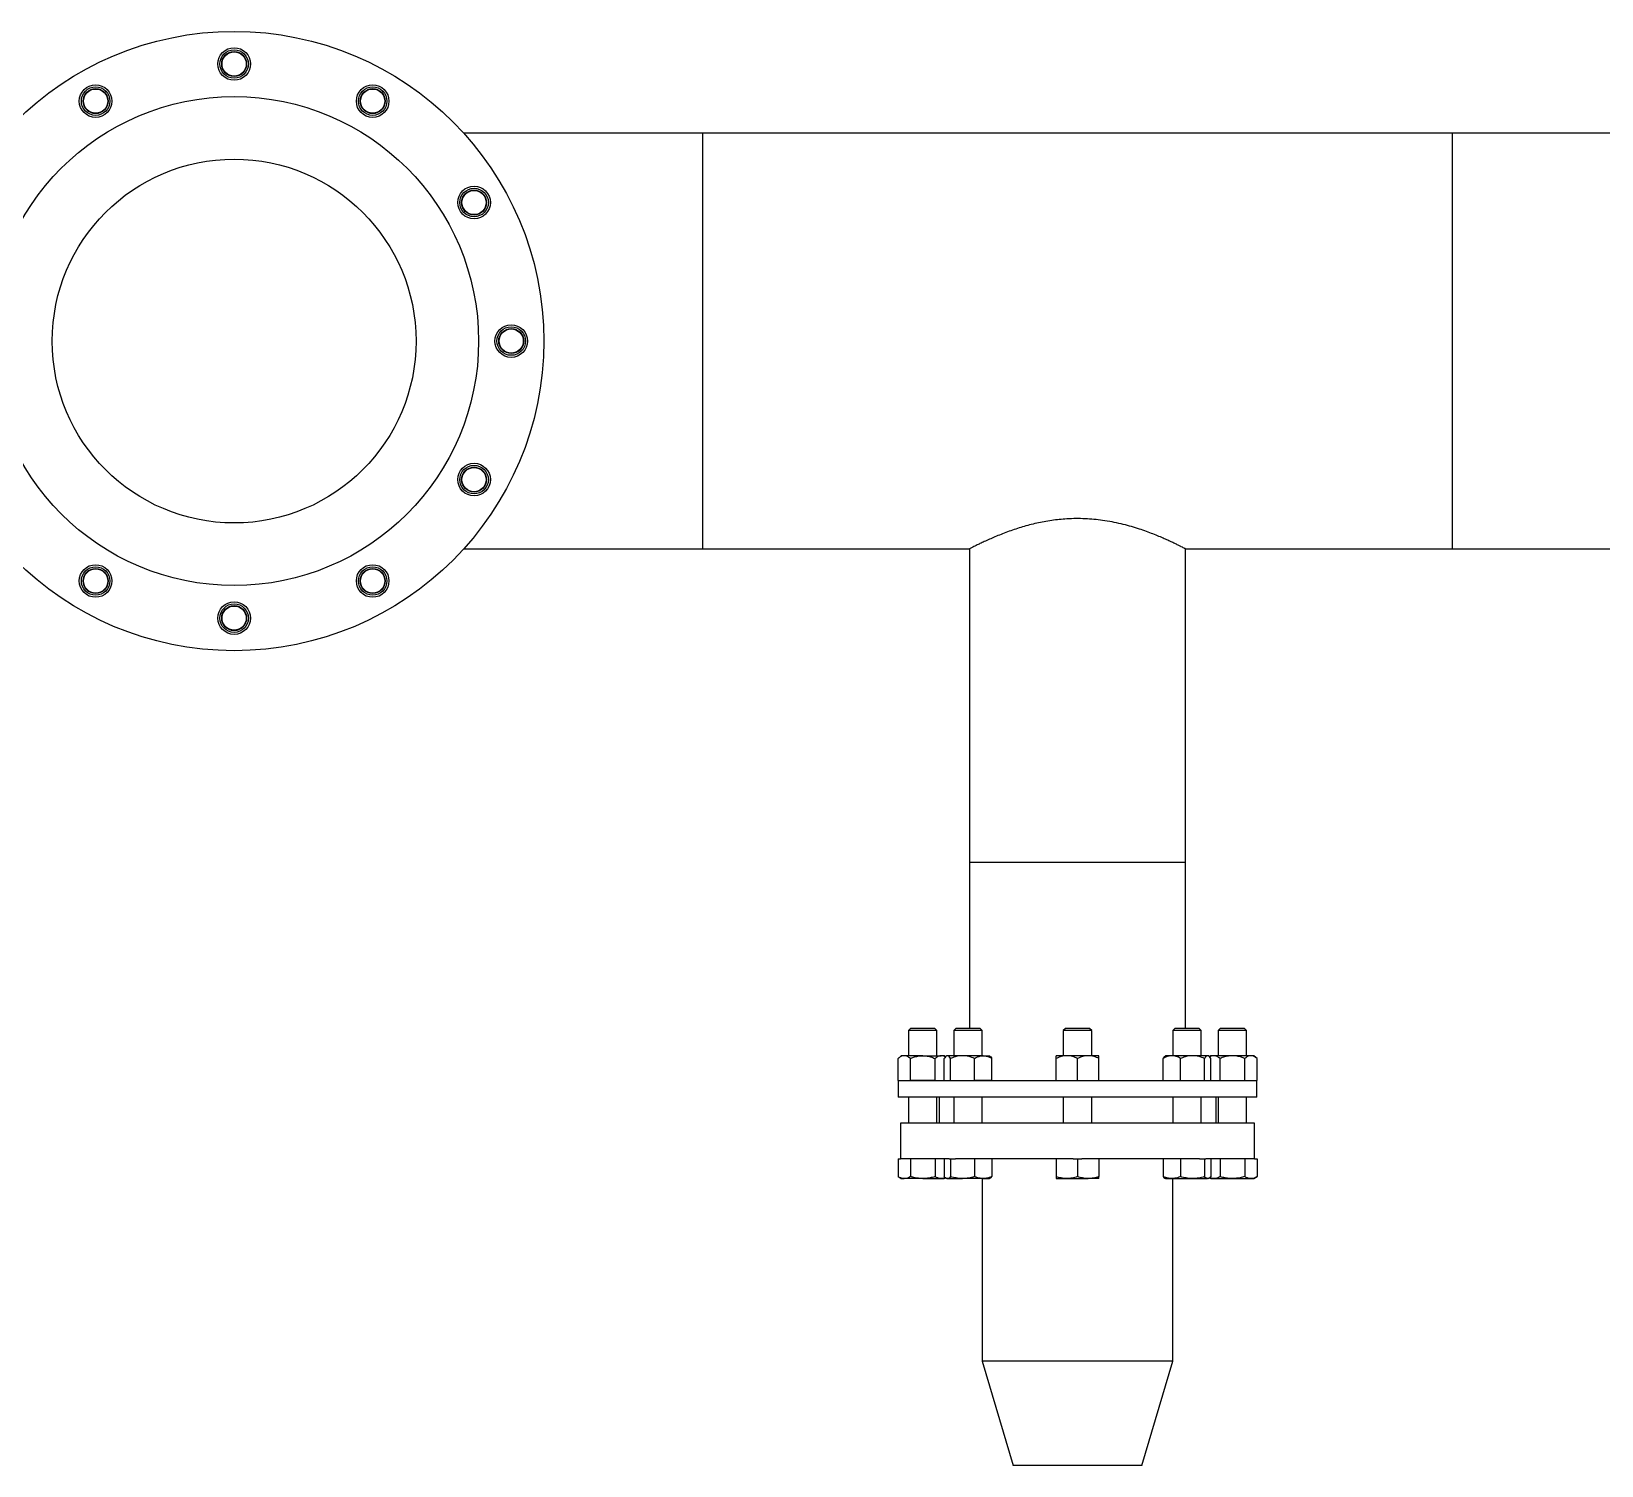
# Model space of a CAD drawing. Header units: inches. Extents: x 0.9 to 37.1, y -8.4 to 11.7.
# Drawn here: x 10.648 to 11.15, y 11.141 to 11.6 of the extents above; entities that cross this region are included whole.
import ezdxf

# ---------------------------------------------------------------- set-up
doc = ezdxf.new("R2010")
doc.units = ezdxf.units.IN
doc.header["$MEASUREMENT"] = 0

msp = doc.modelspace()

# ---------------------------------------------------------------- linework, layer by layer
at = {"color": 7, "linetype": 'Continuous', "lineweight": 25}
for p, q in [((10.86226, 11.56697), (10.78589, 11.56697)), ((11.10185, 11.56697), (10.86226, 11.56697)), ((10.86226, 11.43416), (10.86226, 11.56697)), ((10.86226, 11.50057), (10.86226, 11.56697)), ((11.19742, 11.56697), (11.10185, 11.56697)), ((11.10185, 11.43416), (11.10185, 11.56697)), ((10.86226, 11.43416), (10.86226, 11.50057)), ((10.78589, 11.43416), (10.86226, 11.43416)), ((10.86226, 11.43416), (10.94758, 11.43416)), ((10.94755, 11.43417), (10.94755, 11.3339)), ((11.01653, 11.43416), (11.10185, 11.43416)), ((11.01656, 11.3339), (11.01656, 11.43417)), ((11.10185, 11.43416), (11.19742, 11.43416)), ((10.94755, 11.3339), (10.94755, 11.28088)), ((11.01656, 11.3339), (10.94755, 11.3339)), ((11.01656, 11.28088), (11.01656, 11.3339)), ((10.92871, 11.28088), (10.92802, 11.28019)), ((10.93257, 11.28088), (10.92871, 11.28088)), ((10.93644, 11.28088), (10.93257, 11.28088)), ((10.93713, 11.28019), (10.93644, 11.28088)), ((10.9432, 11.28088), (10.94251, 11.28019)), ((10.9498, 11.28088), (10.9432, 11.28088)), ((10.95094, 11.28088), (10.9498, 11.28088)), ((10.95162, 11.28019), (10.95094, 11.28088)), ((10.97819, 11.28088), (10.9775, 11.28019)), ((10.98592, 11.28088), (10.97819, 11.28088)), ((10.98661, 11.28019), (10.98592, 11.28088)), ((11.01317, 11.28088), (11.01248, 11.28019)), ((11.02091, 11.28088), (11.01317, 11.28088)), ((11.0216, 11.28019), (11.02091, 11.28088)), ((11.02766, 11.28088), (11.02698, 11.28019)), ((11.0354, 11.28088), (11.02766, 11.28088)), ((11.03609, 11.28019), (11.0354, 11.28088)), ((10.92802, 11.28019), (10.92802, 11.27219)), ((10.93257, 11.28019), (10.92802, 11.28019)), ((10.93713, 11.28019), (10.93257, 11.28019)), ((10.93713, 11.27219), (10.93713, 11.28019)), ((10.94251, 11.28019), (10.94251, 11.27219)), ((10.95029, 11.28019), (10.94251, 11.28019)), ((10.95162, 11.28019), (10.95029, 11.28019)), ((10.95162, 11.27219), (10.95162, 11.28019)), ((10.9775, 11.28019), (10.9775, 11.27219)), ((10.98661, 11.28019), (10.9775, 11.28019)), ((10.98661, 11.27219), (10.98661, 11.28019)), ((11.01248, 11.28019), (11.01248, 11.27219)), ((11.0216, 11.28019), (11.01248, 11.28019)), ((11.0216, 11.27219), (11.0216, 11.28019)), ((11.02698, 11.28019), (11.02698, 11.27219)), ((11.03609, 11.28019), (11.02698, 11.28019)), ((11.03609, 11.27219), (11.03609, 11.28019)), ((10.92574, 11.27219), (10.92468, 11.27128)), ((10.92468, 11.26427), (10.92468, 11.27128)), ((10.92666, 11.27219), (10.92574, 11.27219)), ((10.93257, 11.27219), (10.92666, 11.27219)), ((10.92863, 11.26427), (10.92863, 11.27128)), ((10.93257, 11.27219), (10.93849, 11.27219)), ((10.93652, 11.26427), (10.93652, 11.27128)), ((10.93941, 11.27219), (10.93849, 11.27219)), ((10.93985, 11.27181), (10.93941, 11.27219)), ((10.93945, 11.26427), (10.93945, 11.27128)), ((10.94023, 11.27219), (10.93999, 11.27198)), ((10.94047, 11.27219), (10.94023, 11.27219)), ((10.9453, 11.27219), (10.94047, 11.27219)), ((10.94149, 11.26427), (10.94149, 11.27128)), ((10.9519, 11.27219), (10.9453, 11.27219)), ((10.94911, 11.26427), (10.94911, 11.27128)), ((10.9519, 11.27219), (10.9539, 11.27219)), ((10.95415, 11.27198), (10.9539, 11.27219)), ((10.95469, 11.26427), (10.95469, 11.27128)), ((10.97864, 11.27219), (10.97522, 11.27219)), ((10.97522, 11.26427), (10.97522, 11.27128)), ((10.98547, 11.27219), (10.97864, 11.27219)), ((10.98205, 11.26427), (10.98205, 11.27128)), ((10.98889, 11.27219), (10.98547, 11.27219)), ((10.98889, 11.26427), (10.98889, 11.27128)), ((11.00942, 11.26427), (11.00942, 11.27128)), ((11.01021, 11.27219), (11.00995, 11.27197)), ((11.01221, 11.27219), (11.01021, 11.27219)), ((11.01881, 11.27219), (11.01221, 11.27219)), ((11.015, 11.26427), (11.015, 11.27128)), ((11.02364, 11.27219), (11.01881, 11.27219)), ((11.02262, 11.26427), (11.02262, 11.27128)), ((11.02387, 11.27219), (11.02364, 11.27219)), ((11.02413, 11.27197), (11.02387, 11.27219)), ((11.0247, 11.27219), (11.02426, 11.27181)), ((11.02466, 11.26427), (11.02466, 11.27128)), ((11.02562, 11.27219), (11.0247, 11.27219)), ((11.03153, 11.27219), (11.02562, 11.27219)), ((11.02759, 11.26427), (11.02759, 11.27128)), ((11.03745, 11.27219), (11.03153, 11.27219)), ((11.03548, 11.26427), (11.03548, 11.27128)), ((11.03837, 11.27219), (11.03745, 11.27219)), ((11.03942, 11.27128), (11.03837, 11.27219)), ((11.03942, 11.26427), (11.03942, 11.27128)), ((10.92468, 11.26427), (10.92666, 11.26427)), ((10.92476, 11.26411), (10.92476, 11.2589)), ((11.03935, 11.26411), (10.92476, 11.26411)), ((10.92574, 11.26427), (10.92574, 11.26411)), ((10.92666, 11.26427), (10.92863, 11.26427)), ((10.93257, 11.26427), (10.92863, 11.26427)), ((10.93652, 11.26427), (10.93257, 11.26427)), ((10.93652, 11.26427), (10.93849, 11.26427)), ((10.93849, 11.26427), (10.93945, 11.26427)), ((10.93941, 11.26411), (10.93941, 11.26427)), ((10.93945, 11.26427), (10.94047, 11.26427)), ((10.94023, 11.26427), (10.94023, 11.26411)), ((10.94047, 11.26427), (10.94149, 11.26427)), ((10.94149, 11.26427), (10.9453, 11.26427)), ((10.9453, 11.26427), (10.94911, 11.26427)), ((10.9519, 11.26427), (10.94911, 11.26427)), ((10.95469, 11.26427), (10.9519, 11.26427)), ((10.9539, 11.26411), (10.9539, 11.26427)), ((10.97522, 11.26427), (10.97522, 11.26411)), ((10.97522, 11.26427), (10.97864, 11.26427)), ((10.97864, 11.26427), (10.98205, 11.26427)), ((10.98205, 11.26427), (10.98547, 11.26427)), ((10.98547, 11.26427), (10.98889, 11.26427)), ((10.98889, 11.26411), (10.98889, 11.26427)), ((11.00942, 11.26427), (11.01221, 11.26427)), ((11.01021, 11.26427), (11.01021, 11.26411)), ((11.01221, 11.26427), (11.015, 11.26427)), ((11.015, 11.26427), (11.01881, 11.26427)), ((11.01881, 11.26427), (11.02262, 11.26427)), ((11.02262, 11.26427), (11.02364, 11.26427)), ((11.02364, 11.26427), (11.02466, 11.26427)), ((11.02387, 11.26411), (11.02387, 11.26427)), ((11.02466, 11.26427), (11.02562, 11.26427)), ((11.0247, 11.26427), (11.0247, 11.26411)), ((11.02562, 11.26427), (11.02759, 11.26427)), ((11.02759, 11.26427), (11.03153, 11.26427)), ((11.03153, 11.26427), (11.03548, 11.26427)), ((11.03548, 11.26427), (11.03745, 11.26427)), ((11.03745, 11.26427), (11.03942, 11.26427)), ((11.03837, 11.26411), (11.03837, 11.26427)), ((11.03935, 11.2589), (11.03935, 11.26411)), ((11.03935, 11.2589), (10.92476, 11.2589)), ((10.92802, 11.2589), (10.92802, 11.25057)), ((10.93713, 11.25057), (10.93713, 11.2589)), ((10.93778, 11.2589), (10.93778, 11.25057)), ((10.94251, 11.2589), (10.94251, 11.25057)), ((10.95162, 11.25057), (10.95162, 11.2589)), ((10.9775, 11.2589), (10.9775, 11.25057)), ((10.98661, 11.25057), (10.98661, 11.2589)), ((11.01248, 11.2589), (11.01248, 11.25057)), ((11.0216, 11.25057), (11.0216, 11.2589)), ((11.02632, 11.25057), (11.02632, 11.2589)), ((11.02698, 11.2589), (11.02698, 11.25057)), ((11.03609, 11.25057), (11.03609, 11.2589)), ((10.92549, 11.25057), (10.92549, 11.23921)), ((11.03431, 11.25057), (10.92549, 11.25057)), ((11.03862, 11.25057), (11.03431, 11.25057)), ((11.03862, 11.23921), (11.03862, 11.25057)), ((10.92468, 11.23921), (10.92468, 11.23353)), ((10.92468, 11.23921), (10.92551, 11.23921)), ((10.94106, 11.23921), (10.92551, 11.23921)), ((10.92863, 11.23921), (10.92863, 11.23353)), ((10.93652, 11.23921), (10.93652, 11.23353)), ((10.93945, 11.23921), (10.93945, 11.23353)), ((10.94106, 11.23921), (10.94149, 11.23921)), ((10.94149, 11.23921), (10.94149, 11.23353)), ((10.94149, 11.23921), (10.94308, 11.23921)), ((10.98062, 11.23921), (10.94308, 11.23921)), ((10.94911, 11.23921), (10.94911, 11.23353)), ((10.95469, 11.23921), (10.95469, 11.23353)), ((10.97522, 11.23921), (10.97522, 11.23353)), ((10.98062, 11.23921), (10.98205, 11.23921)), ((10.98205, 11.23921), (10.98205, 11.23353)), ((10.98205, 11.23921), (10.98348, 11.23921)), ((11.02102, 11.23921), (10.98348, 11.23921)), ((10.98889, 11.23921), (10.98889, 11.23353)), ((11.00942, 11.23921), (11.00942, 11.23353)), ((11.015, 11.23921), (11.015, 11.23353)), ((11.02102, 11.23921), (11.02262, 11.23921)), ((11.02262, 11.23921), (11.02262, 11.23353)), ((11.02262, 11.23921), (11.02305, 11.23921)), ((11.03431, 11.23921), (11.02305, 11.23921)), ((11.02466, 11.23921), (11.02466, 11.23353)), ((11.02759, 11.23921), (11.02759, 11.23353)), ((11.0386, 11.23921), (11.03431, 11.23921)), ((11.03548, 11.23921), (11.03548, 11.23353)), ((11.0386, 11.23921), (11.03942, 11.23921)), ((11.03942, 11.23921), (11.03942, 11.23353)), ((10.92468, 11.23353), (10.92574, 11.23292)), ((10.92574, 11.23292), (10.92666, 11.23292)), ((10.93257, 11.23292), (10.92666, 11.23292)), ((10.93257, 11.23292), (10.93849, 11.23292)), ((10.93849, 11.23292), (10.93941, 11.23292)), ((10.93941, 11.23292), (10.93984, 11.23317)), ((10.93998, 11.23306), (10.94023, 11.23292)), ((10.94023, 11.23292), (10.94047, 11.23292)), ((10.94047, 11.23292), (10.9453, 11.23292)), ((10.9519, 11.23292), (10.9453, 11.23292)), ((10.95159, 11.23292), (10.95159, 11.17452)), ((10.9519, 11.23292), (10.9539, 11.23292)), ((10.9539, 11.23292), (10.95415, 11.23306)), ((10.97522, 11.23292), (10.97864, 11.23292)), ((10.97864, 11.23292), (10.98547, 11.23292)), ((10.98889, 11.23292), (10.98547, 11.23292)), ((11.00996, 11.23306), (11.01021, 11.23292)), ((11.01021, 11.23292), (11.01221, 11.23292)), ((11.01221, 11.23292), (11.01881, 11.23292)), ((11.01252, 11.17452), (11.01252, 11.23292)), ((11.01881, 11.23292), (11.02364, 11.23292)), ((11.02387, 11.23292), (11.02364, 11.23292)), ((11.02387, 11.23292), (11.02412, 11.23306)), ((11.02426, 11.23317), (11.0247, 11.23292)), ((11.0247, 11.23292), (11.02562, 11.23292)), ((11.02562, 11.23292), (11.03153, 11.23292)), ((11.03153, 11.23292), (11.03745, 11.23292)), ((11.03745, 11.23292), (11.03837, 11.23292)), ((11.03837, 11.23292), (11.03942, 11.23353)), ((10.95159, 11.17452), (10.96147, 11.14119)), ((11.0102, 11.17452), (10.95159, 11.17452)), ((11.00264, 11.14119), (11.01252, 11.17452)), ((11.01252, 11.17452), (11.0102, 11.17452)), ((11.00107, 11.14119), (10.96147, 11.14119)), ((11.00264, 11.14119), (11.00107, 11.14119))]:
    msp.add_line(p, q, dxfattribs=at)
for centre, radius in [((10.71252, 11.50057), 0.09896), ((10.71252, 11.58911), 0.00521), ((10.71252, 11.58911), 0.00456), ((10.71252, 11.58911), 0.00399), ((10.71252, 11.58911), 0.00387), ((10.66825, 11.57724), 0.00521), ((10.75679, 11.57724), 0.00521), ((10.71252, 11.50057), 0.07813), ((10.66825, 11.57724), 0.00456), ((10.66825, 11.57724), 0.00399), ((10.66825, 11.57724), 0.00387), ((10.75679, 11.57724), 0.00456), ((10.75679, 11.57724), 0.00399), ((10.75679, 11.57724), 0.00387), ((10.71252, 11.50057), 0.05813), ((10.7892, 11.54484), 0.00521), ((10.7892, 11.54484), 0.00456), ((10.7892, 11.54484), 0.00399), ((10.7892, 11.54484), 0.00387), ((10.80106, 11.50057), 0.00521), ((10.80106, 11.50057), 0.00456), ((10.80106, 11.50057), 0.00399), ((10.80106, 11.50057), 0.00387), ((10.7892, 11.45629), 0.00521), ((10.7892, 11.45629), 0.00456), ((10.7892, 11.45629), 0.00399), ((10.7892, 11.45629), 0.00387), ((10.66825, 11.42389), 0.00521), ((10.66825, 11.42389), 0.00456), ((10.66825, 11.42389), 0.00399), ((10.66825, 11.42389), 0.00387), ((10.75679, 11.42389), 0.00521), ((10.75679, 11.42389), 0.00456), ((10.75679, 11.42389), 0.00399), ((10.75679, 11.42389), 0.00387), ((10.71252, 11.41202), 0.00521), ((10.71252, 11.41202), 0.00456), ((10.71252, 11.41202), 0.00399), ((10.71252, 11.41202), 0.00387)]:
    msp.add_circle(centre, radius, dxfattribs=at)
for points, knots in [([(11.01653, 11.43417), (11.01653, 11.43417), (11.01654, 11.43417), (11.0163, 11.4343), (11.01587, 11.43451), (11.01524, 11.43483), (11.01443, 11.43524), (11.01343, 11.43573), (11.01227, 11.43629), (11.01093, 11.43691), (11.00938, 11.43759), (11.00764, 11.43833), (11.00568, 11.43912), (11.00354, 11.43991), (11.00121, 11.4407), (10.99869, 11.44146), (10.99597, 11.44217), (10.99309, 11.44279), (10.99018, 11.44327), (10.98731, 11.44361), (10.98447, 11.4438), (10.98158, 11.44385), (10.9788, 11.44376), (10.9762, 11.44354), (10.97376, 11.44324), (10.97135, 11.44284), (10.96898, 11.44236), (10.96667, 11.44179), (10.96443, 11.44117), (10.96228, 11.44049), (10.96015, 11.43976), (10.95809, 11.43898), (10.9561, 11.43818), (10.95427, 11.4374), (10.95261, 11.43665), (10.95117, 11.43597), (10.94993, 11.43537), (10.94892, 11.43486), (10.94819, 11.43449), (10.94776, 11.43427), (10.94755, 11.43416), (10.94757, 11.43417), (10.94758, 11.43417)], [0, 0, 0, 0, 0.017108, 0.040459, 0.063812, 0.087827, 0.111844, 0.135549, 0.159254, 0.183529, 0.207806, 0.233881, 0.259957, 0.286691, 0.313424, 0.341276, 0.369124, 0.397926, 0.426724, 0.452256, 0.477787, 0.504285, 0.530784, 0.553292, 0.575801, 0.598911, 0.622022, 0.645611, 0.6692, 0.693319, 0.717438, 0.744245, 0.771052, 0.798584, 0.826113, 0.853741, 0.881367, 0.909973, 0.938578, 0.963548, 0.988518, 1, 1, 1, 1]), ([(10.92666, 11.27219), (10.92638, 11.27216), (10.92582, 11.27209), (10.92517, 11.27168), (10.92479, 11.27137), (10.92468, 11.27128)], [0, 0, 0, 0, 0.406045, 0.826762, 1, 1, 1, 1]), ([(10.92863, 11.27128), (10.92832, 11.27152), (10.9277, 11.27201), (10.92702, 11.27219), (10.92667, 11.27219), (10.92666, 11.27219)], [0, 0, 0, 0, 0.484195, 0.986027, 1, 1, 1, 1]), ([(10.92863, 11.27128), (10.92896, 11.27141), (10.92975, 11.27173), (10.93107, 11.2721), (10.93207, 11.27216), (10.93257, 11.27219)], [0, 0, 0, 0, 0.265471, 0.628079, 1, 1, 1, 1]), ([(10.93257, 11.27219), (10.93266, 11.27219), (10.93326, 11.27218), (10.93436, 11.27203), (10.93558, 11.27167), (10.93629, 11.27138), (10.93652, 11.27128)], [0, 0, 0, 0, 0.066254, 0.434887, 0.81404, 1, 1, 1, 1]), ([(10.93849, 11.27219), (10.93822, 11.27216), (10.93765, 11.27209), (10.937, 11.27168), (10.93663, 11.27137), (10.93652, 11.27128)], [0, 0, 0, 0, 0.406045, 0.826762, 1, 1, 1, 1]), ([(10.93979, 11.27174), (10.93971, 11.27181), (10.9393, 11.2721), (10.93885, 11.27219), (10.9385, 11.27219), (10.93849, 11.27219)], [0, 0, 0, 0, 0.20723, 0.978525, 1, 1, 1, 1]), ([(10.94047, 11.27219), (10.94032, 11.27216), (10.94003, 11.27209), (10.93969, 11.27168), (10.9395, 11.27137), (10.93945, 11.27128)], [0, 0, 0, 0, 0.406045, 0.826762, 1, 1, 1, 1]), ([(10.94149, 11.27128), (10.94133, 11.27152), (10.94101, 11.27201), (10.94065, 11.27219), (10.94047, 11.27219), (10.94047, 11.27219)], [0, 0, 0, 0, 0.484195, 0.986027, 1, 1, 1, 1]), ([(10.9453, 11.27219), (10.94477, 11.27216), (10.94368, 11.27209), (10.94242, 11.27168), (10.9417, 11.27137), (10.94149, 11.27128)], [0, 0, 0, 0, 0.4060447, 0.8267624, 1, 1, 1, 1]), ([(10.94911, 11.27128), (10.94852, 11.27152), (10.94731, 11.27201), (10.94599, 11.27219), (10.94532, 11.27219), (10.9453, 11.27219)], [0, 0, 0, 0, 0.484195, 0.986027, 1, 1, 1, 1]), ([(10.94911, 11.27128), (10.94935, 11.27141), (10.9499, 11.27173), (10.95084, 11.2721), (10.95154, 11.27216), (10.9519, 11.27219)], [0, 0, 0, 0, 0.265471, 0.628079, 1, 1, 1, 1]), ([(10.9519, 11.27219), (10.95196, 11.27219), (10.95238, 11.27218), (10.95316, 11.27203), (10.95402, 11.27167), (10.95452, 11.27138), (10.95469, 11.27128)], [0, 0, 0, 0, 0.066254, 0.434887, 0.81404, 1, 1, 1, 1]), ([(10.95414, 11.27197), (10.95427, 11.27184), (10.95446, 11.27166), (10.95463, 11.27137), (10.95469, 11.27128)], [0, 0, 0, 0, 0.6830932, 1, 1, 1, 1]), ([(10.97864, 11.27219), (10.97816, 11.27216), (10.97719, 11.27209), (10.97605, 11.27168), (10.97541, 11.27137), (10.97522, 11.27128)], [0, 0, 0, 0, 0.406045, 0.826762, 1, 1, 1, 1]), ([(10.97522, 11.27128), (10.97522, 11.27141), (10.97522, 11.27173), (10.97522, 11.2721), (10.97522, 11.27216), (10.97522, 11.27219)], [0, 0, 0, 0, 0.265471, 0.628079, 1, 1, 1, 1]), ([(10.98205, 11.27128), (10.98152, 11.27152), (10.98044, 11.27201), (10.97926, 11.27219), (10.97865, 11.27219), (10.97864, 11.27219)], [0, 0, 0, 0, 0.484195, 0.986027, 1, 1, 1, 1]), ([(10.98547, 11.27219), (10.98499, 11.27216), (10.98402, 11.27209), (10.98289, 11.27168), (10.98224, 11.27137), (10.98205, 11.27128)], [0, 0, 0, 0, 0.406045, 0.826762, 1, 1, 1, 1]), ([(10.98889, 11.27128), (10.98836, 11.27152), (10.98727, 11.27201), (10.98609, 11.27219), (10.98549, 11.27219), (10.98547, 11.27219)], [0, 0, 0, 0, 0.484195, 0.986027, 1, 1, 1, 1]), ([(10.98889, 11.27128), (10.98889, 11.27141), (10.98889, 11.27173), (10.98889, 11.2721), (10.98889, 11.27216), (10.98889, 11.27219)], [0, 0, 0, 0, 0.265471, 0.628079, 1, 1, 1, 1]), ([(11.01221, 11.27219), (11.01215, 11.27219), (11.01173, 11.27218), (11.01095, 11.27203), (11.01009, 11.27167), (11.00958, 11.27138), (11.00942, 11.27128)], [0, 0, 0, 0, 0.066254, 0.434887, 0.81404, 1, 1, 1, 1]), ([(11.00942, 11.27128), (11.00958, 11.27155), (11.00975, 11.27186), (11.00994, 11.27195), (11.00997, 11.27196)], [0, 0, 0, 0, 0.886662, 1, 1, 1, 1]), ([(11.015, 11.27128), (11.01476, 11.27141), (11.0142, 11.27173), (11.01327, 11.2721), (11.01257, 11.27216), (11.01221, 11.27219)], [0, 0, 0, 0, 0.265471, 0.628079, 1, 1, 1, 1]), ([(11.01881, 11.27219), (11.01828, 11.27216), (11.01719, 11.27209), (11.01593, 11.27168), (11.01521, 11.27137), (11.015, 11.27128)], [0, 0, 0, 0, 0.406045, 0.826762, 1, 1, 1, 1]), ([(11.02262, 11.27128), (11.02203, 11.27152), (11.02082, 11.27201), (11.0195, 11.27219), (11.01883, 11.27219), (11.01881, 11.27219)], [0, 0, 0, 0, 0.484195, 0.986027, 1, 1, 1, 1]), ([(11.02364, 11.27219), (11.0235, 11.27216), (11.02321, 11.27209), (11.02287, 11.27168), (11.02268, 11.27137), (11.02262, 11.27128)], [0, 0, 0, 0, 0.406045, 0.826762, 1, 1, 1, 1]), ([(11.02466, 11.27128), (11.0245, 11.27152), (11.02418, 11.27201), (11.02383, 11.27219), (11.02365, 11.27219), (11.02364, 11.27219)], [0, 0, 0, 0, 0.484195, 0.986027, 1, 1, 1, 1]), ([(11.02562, 11.27219), (11.02534, 11.27216), (11.02489, 11.27212), (11.02447, 11.27185), (11.02431, 11.27174)], [0, 0, 0, 0, 0.624255, 1, 1, 1, 1]), ([(11.02759, 11.27128), (11.02728, 11.27152), (11.02666, 11.27201), (11.02597, 11.27219), (11.02562, 11.27219), (11.02562, 11.27219)], [0, 0, 0, 0, 0.484195, 0.986027, 1, 1, 1, 1]), ([(11.03153, 11.27219), (11.03144, 11.27219), (11.03085, 11.27218), (11.02975, 11.27203), (11.02853, 11.27167), (11.02782, 11.27138), (11.02759, 11.27128)], [0, 0, 0, 0, 0.066254, 0.434887, 0.81404, 1, 1, 1, 1]), ([(11.03548, 11.27128), (11.03514, 11.27141), (11.03435, 11.27173), (11.03304, 11.2721), (11.03204, 11.27216), (11.03153, 11.27219)], [0, 0, 0, 0, 0.265471, 0.628079, 1, 1, 1, 1]), ([(11.03745, 11.27219), (11.03717, 11.27216), (11.03661, 11.27209), (11.03596, 11.27168), (11.03559, 11.27137), (11.03548, 11.27128)], [0, 0, 0, 0, 0.406045, 0.826762, 1, 1, 1, 1]), ([(11.03942, 11.27128), (11.03912, 11.27152), (11.03849, 11.27201), (11.03781, 11.27219), (11.03746, 11.27219), (11.03745, 11.27219)], [0, 0, 0, 0, 0.484195, 0.986027, 1, 1, 1, 1]), ([(10.92666, 11.23292), (10.92661, 11.23292), (10.92626, 11.23292), (10.92559, 11.23306), (10.92499, 11.23337), (10.92468, 11.23353)], [0, 0, 0, 0, 0.070106, 0.530793, 1, 1, 1, 1]), ([(10.92863, 11.23353), (10.92831, 11.23336), (10.92766, 11.23301), (10.92699, 11.23295), (10.92666, 11.23292)], [0, 0, 0, 0, 0.495458, 1, 1, 1, 1]), ([(10.93257, 11.23292), (10.93226, 11.23293), (10.93144, 11.23295), (10.93011, 11.23314), (10.92913, 11.2334), (10.92863, 11.23353)], [0, 0, 0, 0, 0.235215, 0.615467, 1, 1, 1, 1]), ([(10.93652, 11.23353), (10.93624, 11.23345), (10.93546, 11.23324), (10.93415, 11.23298), (10.9331, 11.23294), (10.93257, 11.23292)], [0, 0, 0, 0, 0.215282, 0.605071, 1, 1, 1, 1]), ([(10.93849, 11.23292), (10.93845, 11.23292), (10.93809, 11.23292), (10.93742, 11.23306), (10.93682, 11.23337), (10.93652, 11.23353)], [0, 0, 0, 0, 0.070106, 0.530793, 1, 1, 1, 1]), ([(10.93979, 11.23322), (10.93969, 11.23317), (10.93927, 11.23296), (10.93883, 11.23294), (10.93849, 11.23292)], [0, 0, 0, 0, 0.2281485, 1, 1, 1, 1]), ([(10.94047, 11.23292), (10.94044, 11.23292), (10.94026, 11.23292), (10.93991, 11.23306), (10.9396, 11.23337), (10.93945, 11.23353)], [0, 0, 0, 0, 0.070106, 0.530793, 1, 1, 1, 1]), ([(10.94149, 11.23353), (10.94132, 11.23336), (10.94099, 11.23301), (10.94064, 11.23295), (10.94047, 11.23292)], [0, 0, 0, 0, 0.495458, 1, 1, 1, 1]), ([(10.9453, 11.23292), (10.94521, 11.23292), (10.94452, 11.23292), (10.94323, 11.23306), (10.94207, 11.23337), (10.94149, 11.23353)], [0, 0, 0, 0, 0.070106, 0.530793, 1, 1, 1, 1]), ([(10.94911, 11.23353), (10.94849, 11.23336), (10.94724, 11.23301), (10.94595, 11.23295), (10.9453, 11.23292)], [0, 0, 0, 0, 0.495458, 1, 1, 1, 1]), ([(10.9519, 11.23292), (10.95168, 11.23293), (10.9511, 11.23295), (10.95016, 11.23314), (10.94946, 11.2334), (10.94911, 11.23353)], [0, 0, 0, 0, 0.235215, 0.615467, 1, 1, 1, 1]), ([(10.95469, 11.23353), (10.95449, 11.23345), (10.95394, 11.23324), (10.95301, 11.23298), (10.95227, 11.23294), (10.9519, 11.23292)], [0, 0, 0, 0, 0.215282, 0.605071, 1, 1, 1, 1]), ([(10.95414, 11.23307), (10.95417, 11.23308), (10.95435, 11.23315), (10.95453, 11.23335), (10.95469, 11.23353)], [0, 0, 0, 0, 0.131948, 1, 1, 1, 1]), ([(10.97864, 11.23292), (10.97856, 11.23292), (10.97794, 11.23292), (10.97679, 11.23306), (10.97575, 11.23337), (10.97522, 11.23353)], [0, 0, 0, 0, 0.070106, 0.530793, 1, 1, 1, 1]), ([(10.97522, 11.23353), (10.97522, 11.2334), (10.97522, 11.23314), (10.97522, 11.23295), (10.97522, 11.23293), (10.97522, 11.23292)], [0, 0, 0, 0, 0.380593, 0.764784, 1, 1, 1, 1]), ([(10.98205, 11.23353), (10.9815, 11.23336), (10.98038, 11.23301), (10.97922, 11.23295), (10.97864, 11.23292)], [0, 0, 0, 0, 0.495458, 1, 1, 1, 1]), ([(10.98547, 11.23292), (10.98539, 11.23292), (10.98478, 11.23292), (10.98362, 11.23306), (10.98258, 11.23337), (10.98205, 11.23353)], [0, 0, 0, 0, 0.070106, 0.530793, 1, 1, 1, 1]), ([(10.98889, 11.23353), (10.98833, 11.23336), (10.98721, 11.23301), (10.98605, 11.23295), (10.98547, 11.23292)], [0, 0, 0, 0, 0.495458, 1, 1, 1, 1]), ([(10.98889, 11.23292), (10.98889, 11.23293), (10.98889, 11.23295), (10.98889, 11.23314), (10.98889, 11.2334), (10.98889, 11.23353)], [0, 0, 0, 0, 0.235215, 0.615467, 1, 1, 1, 1]), ([(11.01221, 11.23292), (11.01184, 11.23294), (11.0111, 11.23298), (11.01017, 11.23324), (11.00962, 11.23345), (11.00942, 11.23353)], [0, 0, 0, 0, 0.389448, 0.784719, 1, 1, 1, 1]), ([(11.00942, 11.23353), (11.00958, 11.23334), (11.00976, 11.23313), (11.00995, 11.23307), (11.00997, 11.23307)], [0, 0, 0, 0, 0.916236, 1, 1, 1, 1]), ([(11.015, 11.23353), (11.01465, 11.2334), (11.01395, 11.23314), (11.01302, 11.23295), (11.01243, 11.23293), (11.01221, 11.23292)], [0, 0, 0, 0, 0.380593, 0.764784, 1, 1, 1, 1]), ([(11.01881, 11.23292), (11.01872, 11.23292), (11.01804, 11.23292), (11.01675, 11.23306), (11.01558, 11.23337), (11.015, 11.23353)], [0, 0, 0, 0, 0.070106, 0.530793, 1, 1, 1, 1]), ([(11.02262, 11.23353), (11.022, 11.23336), (11.02075, 11.23301), (11.01946, 11.23295), (11.01881, 11.23292)], [0, 0, 0, 0, 0.495458, 1, 1, 1, 1]), ([(11.02364, 11.23292), (11.02362, 11.23292), (11.02343, 11.23292), (11.02309, 11.23306), (11.02278, 11.23337), (11.02262, 11.23353)], [0, 0, 0, 0, 0.070106, 0.530793, 1, 1, 1, 1]), ([(11.02466, 11.23353), (11.0245, 11.23336), (11.02416, 11.23301), (11.02382, 11.23295), (11.02364, 11.23292)], [0, 0, 0, 0, 0.495458, 1, 1, 1, 1]), ([(11.02562, 11.23292), (11.02557, 11.23292), (11.02521, 11.23292), (11.02477, 11.23299), (11.02439, 11.23318), (11.02431, 11.23322)], [0, 0, 0, 0, 0.106696, 0.807831, 1, 1, 1, 1]), ([(11.02759, 11.23353), (11.02727, 11.23336), (11.02662, 11.23301), (11.02595, 11.23295), (11.02562, 11.23292)], [0, 0, 0, 0, 0.495458, 1, 1, 1, 1]), ([(11.03153, 11.23292), (11.03101, 11.23294), (11.02997, 11.23298), (11.02865, 11.23324), (11.02786, 11.23345), (11.02759, 11.23353)], [0, 0, 0, 0, 0.389448, 0.784719, 1, 1, 1, 1]), ([(11.03548, 11.23353), (11.03499, 11.2334), (11.034, 11.23314), (11.03267, 11.23295), (11.03185, 11.23293), (11.03153, 11.23292)], [0, 0, 0, 0, 0.380593, 0.764784, 1, 1, 1, 1]), ([(11.03745, 11.23292), (11.0374, 11.23292), (11.03705, 11.23292), (11.03638, 11.23306), (11.03578, 11.23337), (11.03548, 11.23353)], [0, 0, 0, 0, 0.070106, 0.530793, 1, 1, 1, 1]), ([(11.03942, 11.23353), (11.0391, 11.23336), (11.03846, 11.23301), (11.03779, 11.23295), (11.03745, 11.23292)], [0, 0, 0, 0, 0.495458, 1, 1, 1, 1])]:
    msp.add_open_spline(points, degree=3, knots=knots, dxfattribs=at)

doc.saveas('drawing.dxf')
